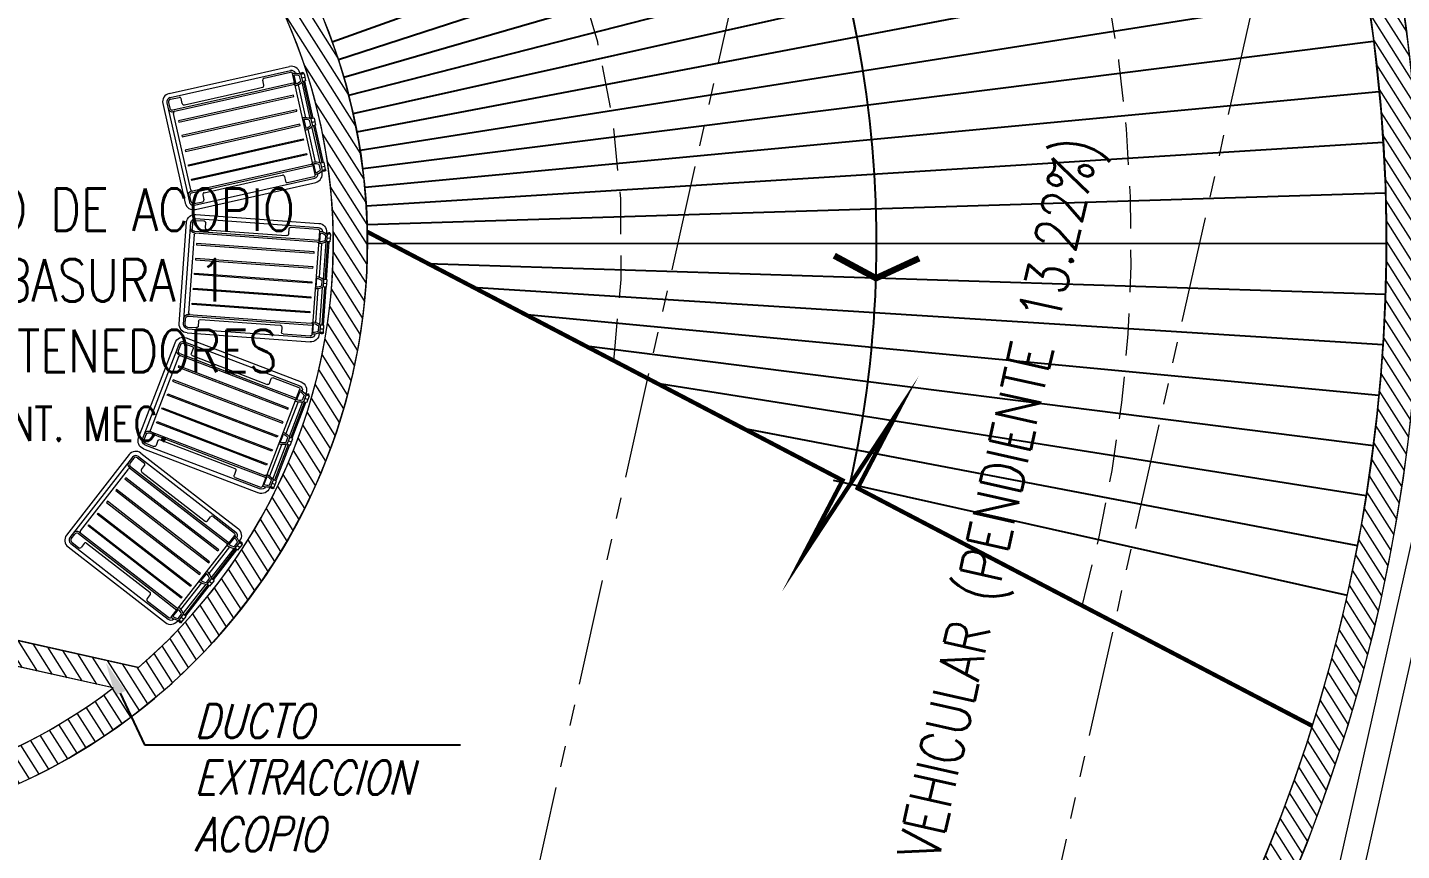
# Model space of a CAD drawing. Header units: inches. Extents: x 0 to 766, y -245 to 236.
# Drawn here: x 194.95 to 203.04, y 89.35 to 94.2 of the extents above; entities that cross this region are included whole.
import ezdxf
from ezdxf import colors
from ezdxf.entities.mleader import LeaderData, LeaderLine
from ezdxf.enums import TextEntityAlignment as Align
from ezdxf.math import Vec2, Vec3

# ---------------------------------------------------------------- set-up
doc = ezdxf.new("R2010")
doc.units = ezdxf.units.IN
doc.header["$MEASUREMENT"] = 0
doc.set_wipeout_variables(frame=1)
doc.linetypes.add('1P$0$HIDDEN', pattern=[0.375, 0.25, -0.125])
doc.linetypes.add('PHANTOM', pattern=[2.5, 1.25, -0.25, 0.25, -0.25, 0.25, -0.25])
for name, color, linetype, lineweight in [('1P$0$A-CONTENEDOR DE BASURA', 251, 'Continuous', 9), ('1P$0$A-ESTRUCTURA-HATCH', 251, 'Continuous', 9), ('1P$0$A-ESTRUCTURA-MUROS', 251, 'Continuous', 9), ('1P$0$A-MUROS', 251, 'Continuous', 9), ('1P$0$A-PROYECCIONES', 251, '1P$0$HIDDEN', 9), ('A-BARANDAS', 251, 'Continuous', 9), ('DLP_ETAPAS', 251, 'Continuous', 9), ('DLP_HATCH', 251, 'Continuous', 9), ('DLP_MUROS', 251, 'Continuous', 9), ('DLP_TEXTO AMBIENTE', 251, 'Continuous', 9), ('EJES', 251, 'PHANTOM', 9), ('TEXTO-AMBIENTE', 251, 'Continuous', 9), ('TEXTO-INDICACIONES', 251, 'Continuous', 9)]:
    doc.layers.add(name, color=color, linetype=linetype, lineweight=lineweight)
doc.styles.add('R100-200', font='romans.shx', dxfattribs={"width": 0.8, "height": 0.3})
doc.styles.add('ROMANS', font='romans.shx', dxfattribs={"width": 0.8})
doc.styles.get("Standard").update_dxf_attribs({"font": 'arial.ttf'})

# ---------------------------------------------------------------- blocks, each defined once
blk = doc.blocks.new('COTASYEJES')
at = {"layer": 'EJES', "ltscale": 0.5}
for p, q in [((-27.17034793071798, -4.840111535042524, 1.47014816653891e-07), (-33.78131353858043, -34.3735454082489, 2.266941241195075e-07)), ((-30.85385490613407, -35.02882848214358, -3.726943398050152e-07), (-24.24290909801493, -5.495390175841749, -3.726943398050152e-07))]:
    blk.add_line(p, q, dxfattribs=at)
blk = doc.blocks.new('P1 A')
at = {"layer": 'DLP_MUROS'}
for p, q in [((-12.24999860930257, -1.499991727992892), (-12.24999888823368, -8.121670302003622)), ((-12.09999874024652, -8.190120940096676), (-12.09999860869721, -1.49999173078686))]:
    blk.add_line(p, q, dxfattribs=at)
blk = doc.blocks.new('ETAPAS_EL-ROSARIO-01')
at = {"layer": 'DLP_HATCH'}
h = blk.add_hatch(dxfattribs=at)
h.set_pattern_fill('NET', color=8, scale=0.5, angle=30)
h.set_pattern_definition([(29.99999999999999, (-226598.6886320594, -8188115.858783023), (-0.7937499999999998, 1.374815328507796), []), (120, (-226598.6886320594, -8188115.858783023), (-1.374815328507796, -0.7937499999999997), [])])
edge = h.paths.add_edge_path()
edge.add_line((-5.119257558631944, -39.38055419642478), (-2.145317182556028, -34.362713820301))
edge.add_line((-2.145317182556028, -34.362713820301), (-0.7240417564753443, -35.17092017363757))
edge.add_line((-0.7240417564753443, -35.17092017363757), (6.173584206553642, -23.15930621977895))
edge.add_line((6.173584206553642, -23.15930621977895), (4.372489723959006, -12.48715165443718))
edge.add_line((4.372489723959006, -12.48715165443718), (3.084003503667191, -7.412719970569015))
edge.add_line((3.084003503667191, -7.412719970569015), (0.6028502009867225, -1.453054812736809))
edge.add_line((0.6028502009867225, -1.453054812736809), (-26.05888872095966, -11.4215807216242))
edge.add_line((-26.05888872095966, -11.4215807216242), (-38.30667500055279, -6.003316828981042))
edge.add_line((-38.30667500055279, -6.003316828981042), (-39.01143954624422, -15.82896352373064))
edge.add_line((-39.01143954624422, -15.82896352373064), (-41.04641557997093, -27.65982411149889))
edge.add_arc((-46.95957980857929, -26.64272587094456), 6.000000002119358, 309.9255506769823, 350.2402988185339, ccw=False)
edge.add_line((-43.10882972707623, -31.24400002416223), (-48.93134561294573, -36.11679237801582))
edge.add_line((-48.93134561294573, -36.11679237801582), (-63.58545379701536, -32.11002549156547))
edge.add_line((-63.58545379701536, -32.11002549156547), (-61.2715167705901, -23.64699377864599))
edge.add_line((-61.2715167705901, -23.64699377864599), (-60.8656602006231, -17.4209560174495))
edge.add_line((-60.8656602006231, -17.4209560174495), (-71.96898017692729, -14.997259397991))
edge.add_line((-71.96898017692729, -14.997259397991), (-72.46370098288753, -16.80662044230849))
edge.add_line((-72.46370098288753, -16.80662044230849), (-97.98786569951335, -9.828191481530666))
edge.add_line((-97.98786569951335, -9.828191481530666), (-103.8112985943153, -36.55343463178724))
edge.add_line((-103.8112985943153, -36.55343463178724), (-110.35362560043, -66.42470536567271))
edge.add_line((-110.35362560043, -66.42470536567271), (-53.61793261306593, -81.61772925034165))
edge.add_line((-53.61793261306593, -81.61772925034165), (-44.92496922399732, -72.72020544484258))
edge.add_line((-44.92496922399732, -72.72020544484258), (-5.119257558631944, -39.38055419642478))
blk = doc.blocks.new('1P$0$AP_Av.Ejercito Esq.Choquehuanca_Plantas_Rev1_20190619$0$CONTENEDOR DE BASURA 360L')
at = {"linetype": 'ByBlock'}
for p, q in [((0.3000646908781505, 0.8500000002813977), (-0.3000646908709315, 0.8499999997186194)), ((0.3000646908781505, 0.8250323458487117), (-0.3000646908709315, 0.8250323451298414)), ((-0.3000646908223872, 0.815045283220087), (-0.2655214300018884, 0.815045283220087)), ((0.3000646908781505, 0.815045283220087), (0.2655214300576517, 0.815045283220087)), ((-0.3499999996891234, 0.8000646905166775), (-0.35000000019935, 0.288136299388043)), ((-0.3250323452557837, 0.8000646905166775), (-0.3250323457179776, 0.288136299388043)), ((-0.3150452835021498, 0.8000646905166775), (-0.3150452835021498, 0.7478634184234636)), ((-0.2750970355142273, 0.7378763566212285), (-0.3050582217480042, 0.7378763566212285)), ((-0.2505408373706701, 0.8000646905166775), (-0.2505408377843197, 0.288136299388043)), ((-0.2405537755685487, 0.8000646905166775), (-0.2405537760792869, 0.288136299388043)), ((-0.2305667138144032, 0.8011186022776542), (0.2305667138701665, 0.8011186022776542)), ((0.240553775624312, 0.8000646905166775), (0.2405537761350501, 0.288136299388043)), ((0.2505408374264334, 0.8000646905166775), (0.250540837840083, 0.288136299388043)), ((0.2750970355699905, 0.7378763566212285), (0.3050582218037675, 0.7378763566212285)), ((0.3150452835579131, 0.8000646905166775), (0.3150452835579131, 0.7478634184234636)), ((0.325032345311547, 0.8000646905166775), (0.3250323457737408, 0.288136299388043)), ((0.3499999997448867, 0.8000646905166775), (0.3500000002551132, 0.288136299388043)), ((-0.2651099737600817, 0.7278892948432656), (-0.265109974319421, 0.288136299388043)), ((0.265109973815845, 0.7278892948432656), (0.2651099743751842, 0.288136299388043)), ((-0.35000000019935, 0.288136299388043), (-0.3500000003450965, 0.07363970466786895)), ((-0.3250323457179776, 0.288136299388043), (-0.3250323459122115, 0.07363970466786895)), ((-0.2750970361707119, 0.2457554696480315), (-0.3050582224039204, 0.2457554696480315)), ((-0.2651099743680221, 0.288136299388043), (-0.2651099744165664, 0.2557425313773365)), ((-0.2505408378329208, 0.288136299388043), (-0.2505408380271548, 0.06617220675823887)), ((-0.2405537760792869, 0.288136299388043), (-0.2405537762735777, 0.07615926853617339)), ((0.2405537761350501, 0.288136299388043), (0.2405537763293409, 0.07615926853617339)), ((0.2505408378886841, 0.288136299388043), (0.250540838082918, 0.06617220675823887)), ((0.2651099744237854, 0.288136299388043), (0.2651099744723296, 0.2557425313773365)), ((0.2750970362264752, 0.2457554696480315), (0.3050582224596837, 0.2457554696480315)), ((0.3250323457737408, 0.288136299388043), (0.3250323459679748, 0.07363970466786895)), ((0.3500000002551132, 0.288136299388043), (0.3500000004008598, 0.07363970466786895)), ((-0.315045284158066, 0.2357684078700686), (-0.315045284158066, 0.07615926853617339)), ((0.3150452842138293, 0.2357684078700686), (0.3150452842138293, 0.07615926853617339)), ((-0.3048341789010807, 0.06617220675823887), (0.3050582224596837, 0.06617220675823887)), ((-0.3000646915274161, 0.0237043949275062), (-0.29243502228818, 0.0237043949275062)), ((-0.2981986817001485, 0.004864897095757215), (-0.2981986817001485, 0.01290243853557627)), ((-0.2981986817001485, 0.01290243853557627), (-0.2956816680694829, 0.01290243853557627)), ((-0.2981986817001485, 0.004864897095757215), (-0.2956816680694829, 0.004864897095757215)), ((-0.2956816680694829, 5.927011835638041e-05), (-0.2956816680694829, 0.01770806641223999)), ((-0.2956816680694829, 0.01770806641223999), (-0.2912494754016621, 0.01770806641223999)), ((-0.2912494754016621, 5.927011835638041e-05), (-0.2956816680694829, 5.927011835638041e-05)), ((-0.2946139297804735, 0.06093161374104739), (-0.2415743146203, 0.06093161374104739)), ((-0.2912494754016621, 0.01770806641223999), (-0.2912494754016621, 5.927011835638041e-05)), ((-0.2912494754016621, 0.01290243853557627), (-0.2896794615028058, 0.01290243853557627)), ((-0.2912494754016621, 0.004864897095757215), (-0.2896794615028058, 0.004864897095757215)), ((-0.2896794615028058, 0), (-0.2896794615028058, 0.01960936749065922)), ((-0.2896794615028058, 0.01960936749065922), (-0.2465087828973993, 0.01960936749065922)), ((-0.2896794615028058, 0), (-0.2465087828973993, 0)), ((-0.2843390740794463, 0.02959642926862216), (-0.2518491703687915, 0.02959642926862216)), ((-0.268364843810764, 0.01960936749065922), (-0.268364843810764, 0)), ((-0.2465087828973993, 0), (-0.2465087828973993, 0.01960936749065922)), ((-0.02139811911183642, 0.01290243853557627), (-0.2465087828973993, 0.01290243853557627)), ((-0.02139811911183642, 0.004864897095757215), (-0.2465087828973993, 0.004864897095757215)), ((-0.2437532221120251, 0.0237043949275062), (-0.02415368082114355, 0.0237043949275062)), ((-0.2333895109141282, 0.04867204933586322), (-0.03451739201904047, 0.04867204933586322)), ((0.02670702772212508, 0.06093161374104739), (-0.02633258836198138, 0.06093161374104739)), ((-0.02139811920955026, 0), (-0.02139811920955026, 0.01960936749065922)), ((0.02177255847198012, 0.01960936749065922), (-0.02139811920955026, 0.01960936749065922)), ((0.02177255847198012, 0), (-0.02139811920955026, 0)), ((0.01643217202109781, 0.02959642926862216), (-0.01605773178670233, 0.02959642926862216)), ((0, 0.01960936749065922), (0, 0)), ((0.02177255847198012, 0), (0.02177255847198012, 0.01960936749065922)), ((0.02177255847198012, 0.01290243853557627), (0.2465087829531626, 0.01290243853557627)), ((0.02177255847198012, 0.004864897095757215), (0.2465087829531626, 0.004864897095757215)), ((0.2437532221677884, 0.0237043949275062), (0.02452812018128725, 0.0237043949275062)), ((0.03215778854570317, 0.0237043949275062), (0.02452812018128725, 0.0237043949275062)), ((0.2333895109698915, 0.04867204933586322), (0.03489183137918417, 0.04867204933586322)), ((0.2946139298362368, 0.06093161374104739), (0.2415743146760633, 0.06093161374104739)), ((0.2465087829531626, 0), (0.2465087829531626, 0.01960936749065922)), ((0.2896794615585691, 0.01960936749065922), (0.2465087829531626, 0.01960936749065922)), ((0.2896794615585691, 0), (0.2465087829531626, 0)), ((0.2843390741352095, 0.02959642926862216), (0.2518491704245548, 0.02959642926862216)), ((0.2683648438665273, 0.01960936749065922), (0.2683648438665273, 0)), ((0.2896794615585691, 0), (0.2896794615585691, 0.01960936749065922)), ((0.2912494754574254, 0.01290243853557627), (0.2896794615585691, 0.01290243853557627)), ((0.2912494754574254, 0.004864897095757215), (0.2896794615585691, 0.004864897095757215)), ((0.2912494754574254, 0.01770806641223999), (0.2912494754574254, 5.927011835638041e-05)), ((0.2956816681252462, 0.01770806641223999), (0.2912494754574254, 0.01770806641223999)), ((0.2912494754574254, 5.927011835638041e-05), (0.2956816681252462, 5.927011835638041e-05)), ((0.3000646915831794, 0.0237043949275062), (0.2924350223439433, 0.0237043949275062)), ((0.2956816681252462, 5.927011835638041e-05), (0.2956816681252462, 0.01770806641223999)), ((0.2981986817559118, 0.01290243853557627), (0.2956816681252462, 0.01290243853557627)), ((0.2981986817559118, 0.004864897095757215), (0.2956816681252462, 0.004864897095757215)), ((0.2981986817559118, 0.004864897095757215), (0.2981986817559118, 0.01290243853557627))]:
    blk.add_line(p, q, dxfattribs=at)
for points in [[(-0.1799957101977748, 0.782382430771351), (-0.1718864504915723, 0.782382430771351), (-0.1718864509532546, 0.2881362994750718), (-0.1718864511966012, 0.08877527171023464), (-0.1799957108542026, 0.08877527171023464), (-0.1799957106599686, 0.2881362994750718)], [(-0.09193156017326601, 0.7823824306843221), (-0.08382230046706354, 0.7823824306843221), (-0.08382230092874579, 0.288136299388043), (-0.08382230117209247, 0.08877527162320581), (-0.09193156082969381, 0.08877527162320581), (-0.09193156063545985, 0.288136299388043)], [(0.004241849508900941, 0.7823824306843221), (-0.003867410148757244, 0.7823824306843221), (-0.003867409735619276, 0.288136299388043), (-0.003867409492272599, 0.08877527162320575), (0.004241850165328742, 0.08877527162320575), (0.004241849922493657, 0.288136299388043)], [(0.0923059995334097, 0.7823824306843221), (0.08419673982720724, 0.7823824306843221), (0.08419674028888949, 0.288136299388043), (0.08419674053223616, 0.08877527162320581), (0.0923060001898375, 0.08877527162320581), (0.09230599999560354, 0.288136299388043)], [(0.1803701495579185, 0.782382430771351), (0.172260889851716, 0.782382430771351), (0.1722608903133983, 0.2881362994750718), (0.1722608905567449, 0.08877527171023464), (0.1803701502143463, 0.08877527171023464), (0.1803701500201123, 0.2881362994750718)]]:
    blk.add_lwpolyline(points, close=True, dxfattribs=at)
for centre, radius, start, end in [((-0.3000646908709315, 0.8000646905410349), 0.04993530917758224, 90, 180), ((-0.3000646908709315, 0.8000646905410349), 0.02496765458879112, 90, 180), ((-0.3000646908709315, 0.8000646905410349), 0.01498059275327472, 90, 180), ((-0.2655214300018884, 0.8000646905410349), 0.02496765458879112, 0, 90), ((-0.2655214300018884, 0.8000646905410349), 0.01498059275327472, 0, 90), ((0.2655214300576517, 0.8000646905410349), 0.02496765458879112, 90, 180), ((0.2655214300576517, 0.8000646905410349), 0.01498059275327472, 90, 180), ((0.3000646909266947, 0.8000646905410349), 0.04993530917758224, 0, 90), ((0.3000646909266947, 0.8000646905410349), 0.02496765458879112, 0, 90), ((0.3000646909266947, 0.8000646905410349), 0.01498059275327472, 0, 90), ((-0.3050582217480042, 0.7478634184234636), 0.0099870618355164, 180, 270), ((-0.2750970355142273, 0.7278892948432656), 0.0099870618355164, 0, 90), ((-0.2305667138144032, 0.7911315404996913), 0.0099870618355164, 90, 180), ((0.2305667138701665, 0.7911315404996913), 0.0099870618355164, 0, 90), ((0.2750970355699905, 0.7278892948432656), 0.0099870618355164, 90, 180), ((0.3050582218037675, 0.7478634184234636), 0.0099870618355164, 270, 0), ((-0.3050582224039204, 0.2357684078700686), 0.0099870618355164, 90, 180), ((-0.2750970362192562, 0.2557425313773365), 0.0099870618355164, 270, 0), ((0.2750970362750195, 0.2557425313773365), 0.0099870618355164, 180, 270), ((0.3050582224596837, 0.2357684078700686), 0.0099870618355164, 0, 90), ((-0.3000646915274161, 0.07363970466786895), 0.04993530917758224, 180, 270), ((-0.3000646915274161, 0.07363970466786895), 0.02496765458879112, 180, 263.632216120788), ((-0.3050582224039204, 0.07615926856047395), 0.0099870618355164, 180, 270), ((-0.2241336446784659, 0.06669004548822954), 0.08070219563781349, 180.3676507584286, 215.6891790610411), ((-0.2241336446784659, 0.06669004548822954), 0.07071513380229708, 184.6708474919648, 211.6379482476035), ((-0.3120545997222508, 0.06669004548822954), 0.07071513380229708, 328.3620517535006, 355.3291525080352), ((-0.3120545997222508, 0.06669004548822954), 0.08070219563781349, 324.3108209389589, 359.6323492415715), ((-0.230566714470831, 0.07615926856047395), 0.0099870618355164, 180, 270), ((0.04414769766390236, 0.06669004548822954), 0.08070219563781349, 180.3676507584286, 215.6891790610411), ((0.04414769766390236, 0.06669004548822954), 0.07071513380229708, 184.6708474919648, 211.6379482464994), ((-0.04377325742842686, 0.06669004548822954), 0.07071513380229708, 328.3620517523966, 355.3291525080369), ((-0.04377325742842686, 0.06669004548822954), 0.08070219563781349, 324.3108209389589, 359.6323492415715), ((0.2305667145265943, 0.07615926856047395), 0.0099870618355164, 270, 0), ((0.3120545997780141, 0.06669004548822954), 0.08070219563781349, 180.3676507584286, 215.6891790610411), ((0.3120545997780141, 0.06669004548822954), 0.07071513380229708, 184.6708474919648, 211.6379482464994), ((0.2241336447342291, 0.06669004548822954), 0.07071513380229708, 328.3620517523966, 355.3291525080369), ((0.2241336447342291, 0.06669004548822954), 0.08070219563781349, 324.3108209389589, 359.6323492415715), ((0.3000646915831794, 0.07363970466786895), 0.04993530917758224, 270, 0), ((0.3000646915831794, 0.07363970466786895), 0.02496765458879112, 276.367783879212, 0), ((0.3050582224596837, 0.07615926856047395), 0.0099870618355164, 270, 0)]:
    blk.add_arc(centre, radius, start, end, dxfattribs=at)
blk = doc.blocks.new('TEXTOS_PG')
at = {"layer": 'DLP_TEXTO AMBIENTE', "style": 'R100-200', "width": 0.8}
blk.add_text('RAMPA VEHICULAR (PENDIENTE 13.22%%%)', height=0.25, rotation=77.38103838865226, dxfattribs=at).set_placement((32.57388342526974, 61.07659154105932, -5.666834680345597e-05), align=Align.CENTER)
at = {"layer": 'TEXTO-AMBIENTE', "insert": (25.49927829566877, 63.42406802624464), "char_height": 0.25, "attachment_point": 1, "style": 'ROMANS'}
blk.add_mtext_dynamic_manual_height_columns('\\pxqc;CUARTO DE ACOPIO DE BASURA 1\\P8 CONTENEDORES', width=3.238406923642319, gutter_width=15, heights=[0], dxfattribs=at)
at = {"layer": 'TEXTO-INDICACIONES', "linetype": 'Continuous', "extrusion": (3.409202634346541e-07, 4.939787939229123e-07, 0.99999999999982), "style": 'ROMANS', "width": 0.8}
blk.add_text('VENT. MEC.', height=0.2, dxfattribs=at).set_placement((27.08228746059318, 61.93653794283711, 3.957863361153422e-05), align=Align.CENTER)
at = {"layer": 'TEXTO-INDICACIONES', "linetype": 'Continuous'}
ml = blk.add_multileader_mtext('Standard', dxfattribs=at)
ml.set_content('{\\Fromans|c0;\\Q15;\\W0.8;DUCTO EXTRACCION ACOPIO}', color=256)
ml.set_leader_properties(color=7)
ml.build(insert=Vec2(0, 0))
ml.multileader.update_dxf_attribs({"text_left_attachment_type": 6, "text_right_attachment_type": 6, "arrow_head_size": 0.2})
ctx = ml.context
ctx.base_point, ctx.char_height, ctx.arrow_head_size, ctx.landing_gap_size, ctx.plane_origin = Vec3(27.73051342910039, 60.14627663232386), 0.2, 0.2, 0.1, Vec3(26.91550648651901, 59.78154421132058)
ctx.left_attachment, ctx.right_attachment = 6, 6
notes = []
notes.append((ctx, [(0, (1, 1, 0), (27.53513039110112, 60.14627663232386), (1, 0), 0.1953830379992724, [(0, [(27.30784861106076, 60.63030637521297)], 0, [])])]))
ctx.mtext.insert, ctx.mtext.width, ctx.mtext.flow_direction = Vec3(27.83051342910039, 60.38627663254738), 1.55120332018123, 5
for ctx, leaders in notes:
    for number, flags, end, landing, length, lines in leaders:
        leader = LeaderData()
        leader.index, (leader.has_last_leader_line, leader.has_dogleg_vector, leader.attachment_direction) = number, flags
        leader.last_leader_point, leader.dogleg_vector, leader.dogleg_length = Vec3(end), Vec3(landing), length
        for number, points, colour, breaks in lines:
            line = LeaderLine()
            line.index, line.vertices, line.color, line.breaks = number, Vec3.list(points), colors.encode_raw_color(colour), breaks
            leader.lines.append(line)
        ctx.leaders.append(leader)

msp = doc.modelspace()

# ---------------------------------------------------------------- linework, layer by layer
at = {"layer": '1P$0$A-ESTRUCTURA-MUROS', "color": 251, "elevation": -1.572678485372836e-07}
msp.add_lwpolyline([(192.7329901488504, 89.71358377214989, 0.2216664242011301), (195.4570614360221, 90.31153672289571), (192.9903838749981, 90.8636443429487), (193.023143654684, 91.01002329223326), (195.6056726407789, 90.43204320043793, 0.6169098277048293), (194.1746252612159, 96.15422275018415), (194.2183128127019, 96.34939292639962, -0.9787815263280097), (192.836386742589, 89.48878801901361), (192.2567968201713, 86.89964674793652), (192.1104425402539, 86.93240875479302)], format="xyb", close=True, dxfattribs=at)
at = {"layer": '1P$0$A-MUROS', "color": 251}
for p, q in [((195.6056726421468, 90.43204319950661, -1.572678485372836e-07), (193.1695266603731, 90.97725552607795, -1.572678485372836e-07)), ((195.4570614374481, 90.31153672382703, -1.572678485372836e-07), (193.1367635620065, 90.83087731998882, -1.572678485372836e-07))]:
    msp.add_line(p, q, dxfattribs=at)
for radius, start, end in [(3.499999999999986, 295.283749303346, 77.38270377143479), (3.299999999999986, 310.6992508504236, 48.10745462271326), (3.299999999999986, 259.9889632861416, 307.3768486793604)]:
    msp.add_arc((193.4537806189858, 92.93391464472285, -1.572678485372836e-07), radius, start, end, dxfattribs=at)

# ---------------------------------------------------------------- block references
at = {"color": 251}
for name, p in [('COTASYEJES', (229.0570709159604, 111.6419700831967, -1.572678485372836e-07)), ('TEXTOS_PG', (168.1062723091402, 29.83062761378011, -1.572678485372836e-07))]:
    msp.add_blockref(name, p, dxfattribs=at)
at = {"layer": '1P$0$A-CONTENEDOR DE BASURA', "color": 251}
for p, rotation in [((196.6447399095871, 93.64793865204325, -1.576329755027579e-07), 102.6928457269437), ((196.0381360068225, 90.92788458809724, -1.576329755027579e-07), 52.16334210051289)]:
    msp.add_blockref('1P$0$AP_Av.Ejercito Esq.Choquehuanca_Plantas_Rev1_20190619$0$CONTENEDOR DE BASURA 360L', p, dxfattribs=dict(at, rotation=rotation))
at = {"layer": '1P$0$A-CONTENEDOR DE BASURA', "color": 251, "xscale": -1}
for p, rotation in [((196.715964288009, 92.6942874883162, -1.576329755027579e-07), 85.84967787103952), ((196.5078099766054, 91.7609090908291, -1.576329755027579e-07), 69.00651016947357)]:
    msp.add_blockref('1P$0$AP_Av.Ejercito Esq.Choquehuanca_Plantas_Rev1_20190619$0$CONTENEDOR DE BASURA 360L', p, dxfattribs=dict(at, rotation=rotation))

# ---------------------------------------------------------------- next in the draw order: block references
at = {"color": 251, "rotation": 347.3825033463738}
msp.add_blockref('P1 A', (216.0576463932759, 92.97224921647927, -1.251036502962737e-06), dxfattribs=at)

# ---------------------------------------------------------------- next in the draw order: linework, layer by layer
at = {"color": 251}
for p, q in [((196.7475527213194, 94.11833546132317, -1.576329755027579e-07), (202.3930124058627, 96.14900778428188, -1.950960730592315e-05)), ((196.7831446253933, 94.0142900162237, -1.576329755027579e-07), (202.4896035748773, 95.86663214870265, -1.950960730592315e-05)), ((196.8154508196988, 93.90917793948671, -1.576329755027579e-07), (202.5772774494492, 95.58136184707752, -1.950960730592315e-05)), ((196.8444394222699, 93.80310296833983, -1.576329755027579e-07), (202.6559475041233, 95.29347840331963, -1.950960730592315e-05)), ((197.3069339632295, 92.81135963377079, -1.301698834834076e-06), (202.9489806606673, 92.63244077571204, -1.950960730592315e-05)), ((197.5707367011585, 92.67335333124271, -2.172850796605652e-06), (202.9348394549691, 92.33433696728667, -1.950960730592315e-05)), ((197.8746091011219, 92.51438490402421, -3.190461039507385e-06), (202.9113415587001, 92.03682444531938, -1.950960730592315e-05)), ((198.2291881391086, 92.32888970252594, -4.393201946075416e-06), (202.8785101627238, 91.74019681111446, -1.950960730592315e-05)), ((198.6492254925199, 92.10915050477257, -5.83472571509862e-06), (202.8363776696153, 91.44474680357149, -1.950960730592315e-05)), ((199.1557919918798, 91.84414427176586, -7.591689034660695e-06), (202.7849856554769, 91.15076599650553, -1.950960730592315e-05)), ((199.6969704139285, 91.53615825165531, -9.502883269702086e-06), (202.7243848401361, 90.85854451552501, -1.950960730592315e-05))]:
    msp.add_line(p, q, dxfattribs=at)
at = {"color": 251, "elevation": -1.572678485372836e-07}
for points, const_width in [([(202.5175363482215, 90.08815766878894), (199.8411997747846, 91.48826184317937), (200.0729711880215, 91.93129909605256), (199.5208209096693, 91.09157887109092), (199.7525923229061, 91.5346161239641), (196.9531733659335, 92.99910986897072)], 0.0249999999999998), ([(200.2033333056845, 92.8425299330475), (199.9495404535212, 92.72542233959308), (199.7035786682047, 92.85819206394723)], 0.0374999999999996)]:
    msp.add_lwpolyline(points, dxfattribs=dict(at, const_width=const_width))
at = {"color": 251}
msp.add_arc((193.4527301672153, 92.92903004035821, -1.572678485372836e-07), 6.499999999999948, 347.3840426955842, 77.38404281277305, dxfattribs=at)
at = {"layer": '1P$0$A-PROYECCIONES', "color": 251}
for radius, start in [(7.999999999999948, 344.5234180853918), (4.999999999999948, 352.0456764812689)]:
    msp.add_arc((193.4527301672153, 92.92903004035821, -1.572678485372836e-07), radius, start, 77.38404281277305, dxfattribs=at)

# ---------------------------------------------------------------- next in the draw order: block references
at = {"layer": 'DLP_ETAPAS', "color": 251}
msp.add_blockref('ETAPAS_EL-ROSARIO-01', (278.4598979095701, 96.25533297945282, -1.572678485372836e-07), dxfattribs=at)

# ---------------------------------------------------------------- next in the draw order: wipeouts: each hides what was drawn before it
at = {"color": 251}
msp.add_wipeout([(202.74362233285152, 96.05521629003829), (216.70981376566425, 92.93236914820739), (216.6988910440379, 92.88357679087915), (202.70515776390766, 96.01258138960725)], dxfattribs=at).translate(0, 0, -3.236016020173109e-06).dxf.layer = 'A-BARANDAS'

# ---------------------------------------------------------------- next in the draw order: hatches: boundary and pattern name
at = {"layer": '1P$0$A-ESTRUCTURA-HATCH'}
h = msp.add_hatch(dxfattribs=at)
h.set_pattern_fill('ANSI31', color=251, scale=0.02, angle=-102.6172915295209)
h.set_pattern_definition([(302.3827084704791, (-226829.2551960139, -8187900.864863079), (0.0536250893730881, 0.0340088192933585), [])])
h.paths.add_polyline_path([(201.8890113215841, 106.8121400019946), (204.5834457578842, 118.8492765082838), (204.3882755810866, 118.8929640595662), (201.6938425850187, 106.8558276734175)])
h.paths.add_polyline_path([(200.8310166660178, 103.0012315177219), (200.5010299943335, 101.5270430623414), (200.6961984752218, 101.4833589942055), (201.0261850597401, 102.9575441517728)])
edge = h.paths.add_edge_path()
edge.add_arc((193.4537806497776, 92.93391412597617), 9.699999993899837, 257.382707628808, 437.382707628808)
edge.add_line((195.572627034295, 102.399667655197), (195.5289394828089, 102.2044974789815))
edge.add_arc((193.4537806506798, 92.93391412504485), 9.4999999939173, -101.71258452154501, 77.38270761670549, ccw=False)
edge.add_line((191.5252581533807, 83.63172078885606), (192.0601938592974, 86.02138296243271))
edge.add_line((192.0601938592683, 86.02138296243271), (191.9138485585811, 86.0541429594951))
edge.add_line((191.9138485585811, 86.05414296042642), (191.3349342652602, 83.46816059582403))
edge = h.paths.add_edge_path(flags=17)
edge.add_arc((193.4537785507803, 92.9338656729879), 3.299962339182982, -102.6164380210233, -52.62260665732141)
edge.add_line((195.4570614360221, 90.31153672289571), (192.9903838749981, 90.86364434388003))
edge.add_line((192.9903838749981, 90.8636443429487), (193.023143654684, 91.01002329223326))
edge.add_line((193.023143654684, 91.01002329223326), (195.6056726407789, 90.43204320043793))
edge.add_arc((193.4537780032208, 92.93391410362443), 3.300001295406272, -49.3007085615903, 77.38266620223226)
edge.add_line((194.1746252612159, 96.15422275018415), (194.2183128127019, 96.34939292639962))
edge.add_arc((193.453775053373, 92.93391057018658), 3.50000538808239, -100.15992954447819, 77.3826341313025, ccw=False)
edge.add_line((192.836386742589, 89.48878801901361), (192.2567968201713, 86.89964674793652))
edge.add_line((192.2567968201713, 86.89964674793652), (192.1104425402539, 86.93240875572434))
edge.add_line((192.1104425402539, 86.93240875479302), (192.7329901488504, 89.71358377214989))
h.paths.add_polyline_path([(188.7745996891992, 122.38798200347), (180.8452499495127, 86.96460362531712), (180.6013492310542, 87.01919918608388), (188.5306989707699, 122.4425775633054)])

# ---------------------------------------------------------------- next in the draw order: linework, layer by layer
at = {"color": 251}
for p, q in [((196.870081827534, 93.6961697862344, -1.576329755027579e-07), (202.7255361029186, 95.0032659313502, -1.950960730592315e-05)), ((196.8923527249374, 93.58848392040005, -1.576329755027579e-07), (202.7859745701082, 94.7110108277621, -1.950960730592315e-05)), ((196.9112301399239, 93.4801516421931, -1.576329755027579e-07), (202.8372032610007, 94.41700151663741, -1.950960730592315e-05)), ((196.9266954376601, 93.3712798702391, -1.576329755027579e-07), (202.8791716150247, 94.12152814779898, -1.950960730592315e-05)), ((196.9387333640136, 93.26197604004761, -1.576329755027579e-07), (202.9118382209219, 93.82488232113889, -1.950960730592315e-05)), ((196.9473320325144, 93.15234802578112, -1.576329755027579e-07), (202.9351708353736, 93.52735678859523, -1.950960730592315e-05)), ((196.9524829560198, 93.04250401452651, -1.576329755027579e-07), (202.9491464323603, 93.2292451719614, -1.950960730592315e-05)), ((196.9541810560279, 92.93255241130015, -1.576329755027579e-07), (202.9537512245827, 92.9308416713821, -1.950960730592315e-05))]:
    msp.add_line(p, q, dxfattribs=at)
at = {"layer": '1P$0$A-ESTRUCTURA-MUROS', "color": 251, "elevation": -1.572678485372836e-07}
msp.add_lwpolyline([(191.3349342652893, 83.46816059582403, 1), (195.572627034295, 102.399667655197), (195.5289394828089, 102.2044974780502, -0.9921359372214096), (191.5252581533807, 83.63172078885606), (192.0601938592683, 86.02138296243271), (191.9138485585811, 86.05414296042642)], format="xyb", close=True, dxfattribs=at)
at = {"layer": '1P$0$A-MUROS', "color": 251}
for centre, radius, start, end in [((193.453780512815, 92.93391416136643, -1.572678485372836e-07), 9.69999999389984, 257.3827101653156, 77.38270760624178), ((193.4537805072271, 92.93391416881701, -1.572678485372836e-07), 9.499999999236236, 270.4639756592462, 77.3827114914921)]:
    msp.add_arc(centre, radius, start, end, dxfattribs=at)

# ---------------------------------------------------------------- next in the draw order: block references
at = {"color": 251}
msp.add_blockref('TEXTOS_PG', (168.1062723093439, 29.83062761378011, -1.572678485372836e-07), dxfattribs=at)

doc.saveas('drawing.dxf')
